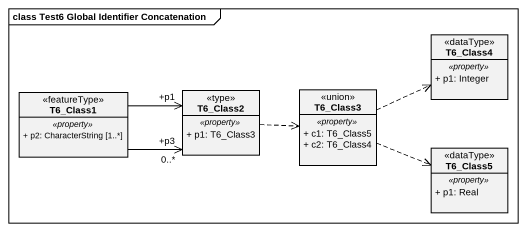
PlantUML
@startuml
mainframe class Test6 Global Identifier Concatenation
hide circle
hide empty members
skinparam classAttributeIconSize 0
class T6_Class4 <<dataType>> {
  .. <<property>> ..
  + p1: Integer
}
class T6_Class2 <<type>> {
  .. <<property>> ..
  + p1: T6_Class3
}
class T6_Class3 <<union>> {
  .. <<property>> ..
  + c1: T6_Class5
  + c2: T6_Class4
}
class T6_Class1 <<featureType>> {
  .. <<property>> ..
  + p2: CharacterString [1..*]
}
class T6_Class5 <<dataType>> {
  .. <<property>> ..
  + p1: Real
}
T6_Class2 .right.> T6_Class3
T6_Class3 .right.> T6_Class4
T6_Class3 .right.> T6_Class5
T6_Class1 -right-> "+p1" T6_Class2
T6_Class1 -right-> "+p3\n0..*" T6_Class2
@enduml
